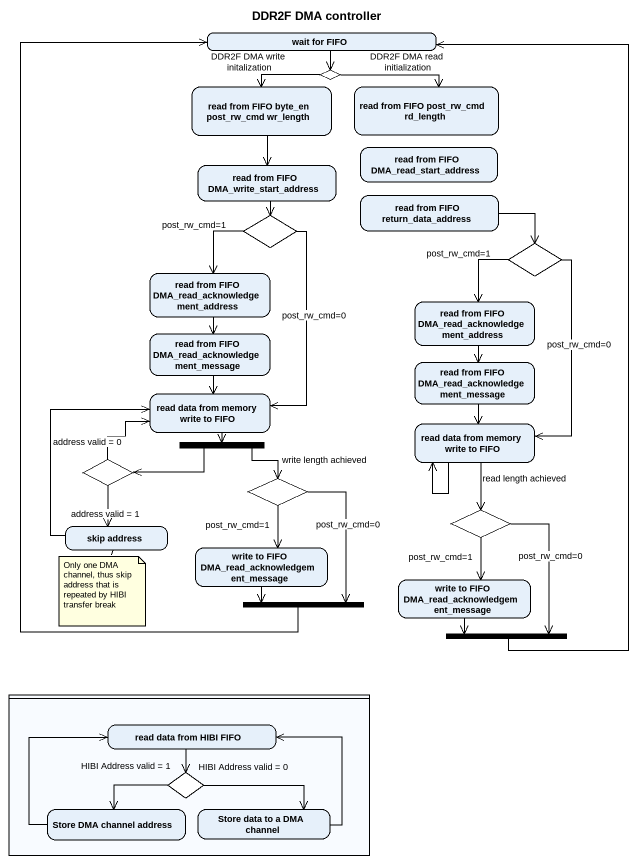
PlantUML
@startuml
title DDR2F DMA controller
hide empty description
state "wait for FIFO" as wait_for_FIFO
state "read from FIFO byte_en post_rw_cmd wr_length" as read_from_FIFO_byte_en_post
state choice1 <<choice>>
state "read from FIFO post_rw_cmd rd_length" as read_from_FIFO_post_rw_cmd
state "read from FIFO DMA_write_start_address" as read_from_FIFO_DMA_write
state "read from FIFO DMA_read_start_address" as read_from_FIFO_DMA_read
state choice2 <<choice>>
state "read from FIFO return_data_address" as read_from_FIFO_return_data
state choice3 <<choice>>
state "read from FIFO DMA_read_acknowledgement_address" as read_from_FIFO_DMA_read_2
state "read from FIFO DMA_read_acknowledgement_address" as read_from_FIFO_DMA_read_3
state "read from FIFO DMA_read_acknowledgement_message" as read_from_FIFO_DMA_read_4
state "read from FIFO DMA_read_acknowledgement_message" as read_from_FIFO_DMA_read_5
state "read data from memory write to FIFO" as read_data_from_memory_write
state fork1 <<fork>>
state "read data from memory write to FIFO" as read_data_from_memory_write_2
state choice4 <<choice>>
state choice5 <<choice>>
state choice6 <<choice>>
state "skip address" as skip_address
state "write to FIFO DMA_read_acknowledgement_message" as write_to_FIFO_DMA_read
state fork2 <<join>>
state "write to FIFO DMA_read_acknowledgement_message" as write_to_FIFO_DMA_read_2
state fork3 <<join>>
state " " as lane1 <<partition>> {
  state "read data from HIBI FIFO" as read_data_from_HIBI_FIFO
  state choice7 <<choice>>
  state "Store DMA channel address" as Store_DMA_channel_address
  state "Store data to a DMA channel" as Store_data_to_a_DMA_channel
}
wait_for_FIFO --> choice1
read_from_FIFO_byte_en_post --> read_from_FIFO_DMA_write
choice1 -left-> read_from_FIFO_byte_en_post : DDR2F DMA write initalization
choice1 -right-> read_from_FIFO_post_rw_cmd : DDR2F DMA read initialization
read_from_FIFO_DMA_write --> choice2
choice2 --> read_from_FIFO_DMA_read_2 : post_rw_cmd=1
choice2 --> read_data_from_memory_write : post_rw_cmd=0
read_from_FIFO_return_data -right-> choice3
choice3 --> read_from_FIFO_DMA_read_3 : post_rw_cmd=1
choice3 --> read_data_from_memory_write_2 : post_rw_cmd=0
read_from_FIFO_DMA_read_2 --> read_from_FIFO_DMA_read_4
read_from_FIFO_DMA_read_3 --> read_from_FIFO_DMA_read_5
read_from_FIFO_DMA_read_4 --> read_data_from_memory_write
read_from_FIFO_DMA_read_5 --> read_data_from_memory_write_2
read_data_from_memory_write --> fork1
fork1 -left-> choice4
fork1 --> choice5 : write length achieved
read_data_from_memory_write_2 --> read_data_from_memory_write_2
read_data_from_memory_write_2 --> choice6 : read length achieved
choice4 -right-> read_data_from_memory_write : address valid = 0
choice4 --> skip_address : address valid = 1
choice5 --> write_to_FIFO_DMA_read : post_rw_cmd=1
choice5 --> fork2 : post_rw_cmd=0
choice6 --> write_to_FIFO_DMA_read_2 : post_rw_cmd=1
choice6 --> fork3 : post_rw_cmd=0
skip_address -up-> read_data_from_memory_write
write_to_FIFO_DMA_read --> fork2
fork2 -up-> wait_for_FIFO
write_to_FIFO_DMA_read_2 --> fork3
fork3 -up-> wait_for_FIFO
read_data_from_HIBI_FIFO --> choice7
choice7 -left-> Store_DMA_channel_address : HIBI Address valid = 1
choice7 -right-> Store_data_to_a_DMA_channel : HIBI Address valid = 0
Store_DMA_channel_address -up-> read_data_from_HIBI_FIFO
Store_data_to_a_DMA_channel -up-> read_data_from_HIBI_FIFO
note bottom of skip_address : Only one DMA channel, thus skip address that is repeated by HIBI transfer break
@enduml
